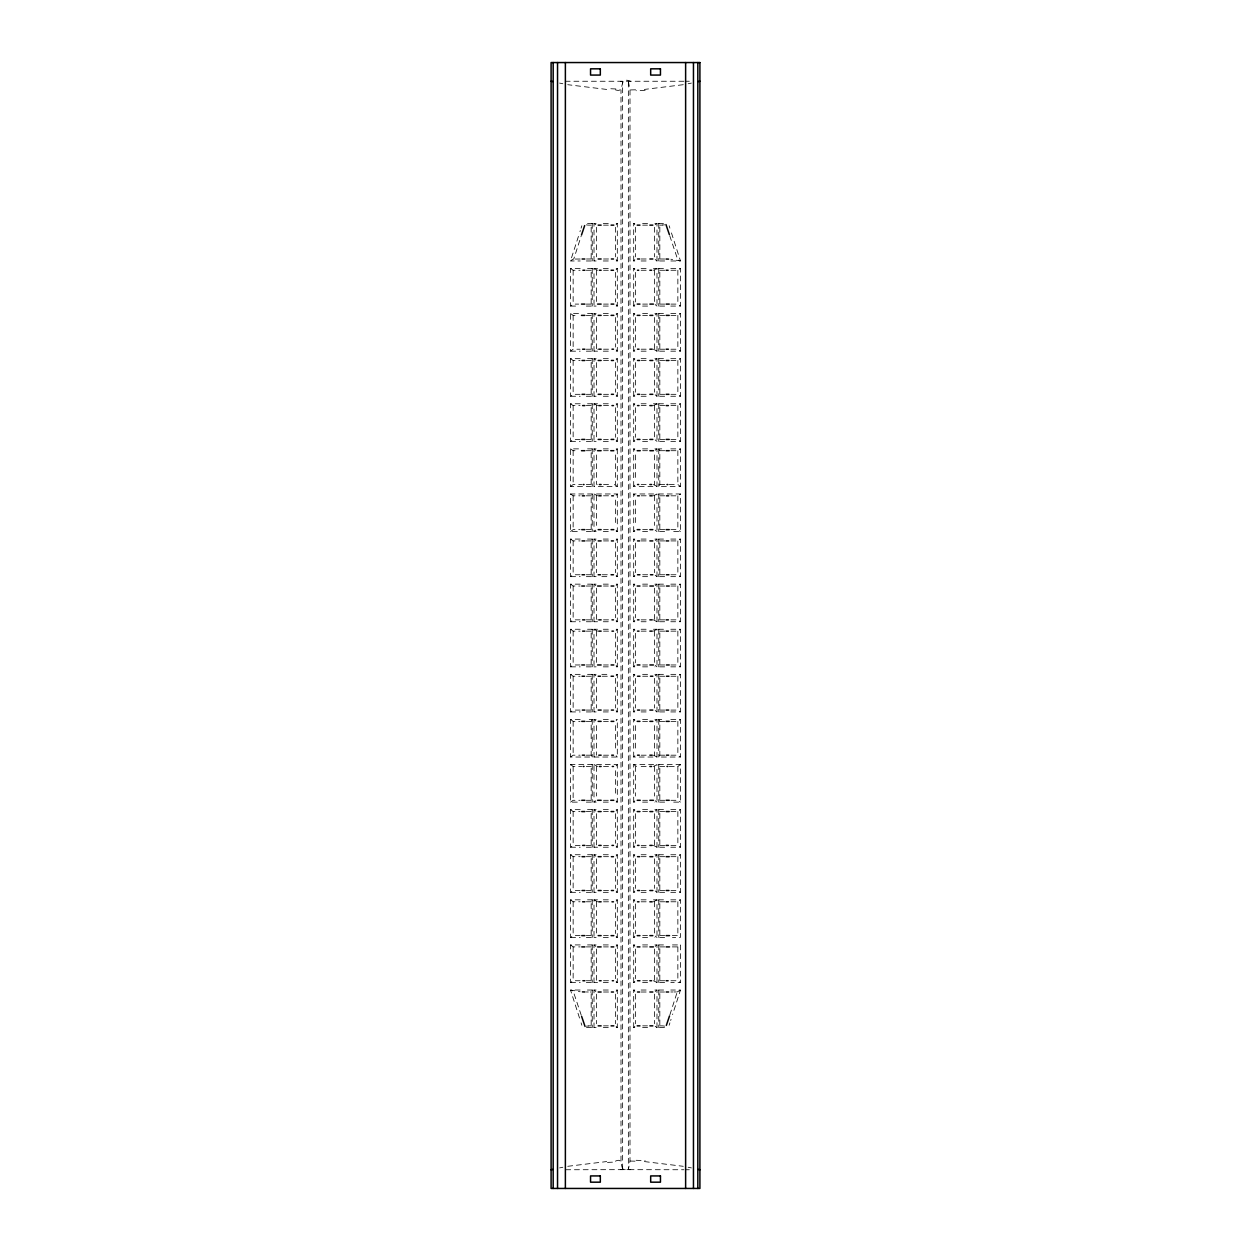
<?xml version="1.0" encoding="UTF-8"?>
<svg xmlns="http://www.w3.org/2000/svg" width="1251" height="1251" viewBox="0 0 1251 1251"><rect width="100%" height="100%" fill="white"/><g stroke="black" fill="none" stroke-linecap="round" stroke-linejoin="round"><path stroke-width="0.75" stroke-dasharray="5 3.75" d="M615.383 89.822C626.782 93.716 616.868 75.467 630.723 81.346M565.687 1169.748L628.362 1169.654L630.004 1161.053L630.004 89.947L628.362 81.346L625.672 81.393M578.431 236.392L570.581 260.74L573.818 258.863L581.136 236.142M579.948 231.685L580.323 230.497M581.09 228.135L581.84 225.774M669.864 1014.858L677.182 992.137L680.419 990.26L672.569 1014.608M669.16 1025.226L669.91 1022.865M670.677 1020.503L671.052 1019.315M664.656 260.974L658.761 260.974L659.824 258.988L659.824 225.149L658.761 223.397L664.516 223.397M586.484 1027.603L592.239 1027.603L591.176 1025.851L591.176 992.012L592.239 990.026L586.344 990.026M664.656 306.073L658.761 306.073L659.824 304.102L659.824 270.263L658.761 268.496L664.656 268.496M586.344 982.504L592.239 982.504L591.176 980.737L591.176 946.898L592.239 944.927L586.344 944.927M664.656 351.171L658.761 351.171L659.824 349.217L659.824 315.377L658.761 313.579L664.656 313.579M586.344 937.421L592.239 937.421L591.176 935.623L591.176 901.783L592.239 899.829L586.344 899.829M664.656 396.254L658.761 396.254L659.824 394.315L659.824 360.476L658.761 358.677L664.656 358.677M586.344 892.323L592.239 892.323L591.176 890.524L591.176 856.685L592.239 854.746L586.344 854.746M664.656 441.353L658.761 441.353L659.824 439.429L659.824 405.59L658.761 403.776L664.656 403.776M586.344 847.224L592.239 847.224L591.176 845.41L591.176 811.571L592.239 809.647L586.344 809.647M670.786 448.874L680.419 448.874L680.419 486.451L658.761 486.451L659.824 484.528L659.824 450.704L658.761 448.874L664.656 448.874M586.344 802.126L592.239 802.126L591.176 800.296L591.176 766.472L592.239 764.549L570.581 764.549L570.581 802.126L580.214 802.126M664.656 531.55L658.761 531.55L659.824 529.642L659.824 495.818L658.761 493.973L680.419 493.973L680.419 531.55L670.786 531.55M580.214 719.45L570.581 719.45L570.581 757.027L592.239 757.027L591.176 755.182L591.176 721.358L592.239 719.45L586.344 719.45M586.344 711.928L592.239 711.928L591.176 710.083L591.176 676.244L592.239 674.352L586.344 674.352M664.656 576.648L658.761 576.648L659.824 574.756L659.824 540.917L658.761 539.072L664.656 539.072M586.344 666.846L592.239 666.846L591.176 664.969L591.176 631.145L592.239 629.253L586.344 629.253M664.656 621.747L658.761 621.747L659.824 619.855L659.824 586.031L658.761 584.154L664.656 584.154M586.344 621.747L592.239 621.747L591.176 619.855L591.176 586.031L592.239 584.154L586.344 584.154M664.656 666.846L658.761 666.846L659.824 664.969L659.824 631.145L658.761 629.253L664.656 629.253M586.344 576.648L592.239 576.648L591.176 574.756L591.176 540.917L592.239 539.072L586.344 539.072M664.656 711.928L658.761 711.928L659.824 710.083L659.824 676.244L658.761 674.352L664.656 674.352M586.344 531.55L592.239 531.55L591.176 529.642L591.176 495.818L592.239 493.973L570.581 493.973L570.581 531.55L580.214 531.55M670.786 719.45L680.419 719.45L680.419 757.027L658.761 757.027L659.824 755.182L659.824 721.358L658.761 719.45L664.656 719.45M578.541 448.874L570.581 448.874L570.581 486.451L592.239 486.451L591.176 484.528L591.176 450.704L592.239 448.874L586.344 448.874M664.656 802.126L658.761 802.126L659.824 800.296L659.824 766.472L658.761 764.549L680.419 764.549L680.419 802.126L670.786 802.126M586.344 441.353L592.239 441.353L591.176 439.429L591.176 405.59L592.239 403.776L586.344 403.776M664.656 847.224L658.761 847.224L659.824 845.41L659.824 811.571L658.761 809.647L664.656 809.647M586.344 396.254L592.239 396.254L591.176 394.315L591.176 360.476L592.239 358.677L586.344 358.677M664.656 892.323L658.761 892.323L659.824 890.524L659.824 856.685L658.761 854.746L664.656 854.746M586.344 351.171L592.239 351.171L591.176 349.217L591.176 315.377L592.239 313.579L586.344 313.579M664.656 937.421L658.761 937.421L659.824 935.623L659.824 901.783L658.761 899.829L664.656 899.829M586.344 306.073L592.239 306.073L591.176 304.102L591.176 270.263L592.239 268.496L586.344 268.496M664.656 982.504L658.761 982.504L659.824 980.737L659.824 946.898L658.761 944.927L664.656 944.927M586.344 260.974L592.239 260.974L591.176 258.988L591.176 225.149L592.239 223.397L586.484 223.397M664.516 1027.603L658.761 1027.603L659.824 1025.851L659.824 992.012L658.761 990.026L664.656 990.026M634.804 260.974L633.694 260.974L634.836 259.614M616.164 991.386L617.306 990.026L616.196 990.026M634.804 306.073L633.694 306.073L634.836 304.712M616.164 946.288L617.306 944.927L616.196 944.927M634.804 351.171L633.694 351.171L634.836 349.811M616.164 901.189L617.306 899.829L616.196 899.829M634.804 396.254L633.694 396.254L634.836 394.925M616.164 856.075L617.306 854.746L616.196 854.746M634.804 441.353L633.694 441.353L634.836 440.024M616.164 810.976L617.306 809.647L616.196 809.647M654.883 448.874L656.994 448.874L656.994 486.451L633.694 486.451L634.836 485.138M616.164 765.862L617.306 764.549L594.006 764.549L594.006 802.126L596.117 802.126M634.804 531.55L633.694 531.55L634.836 530.236M616.164 720.764L617.306 719.45L616.196 719.45M634.804 576.648L633.694 576.648L634.836 575.351M616.164 675.649L617.306 674.352L616.196 674.352M616.164 630.551L617.306 629.253L616.196 629.253M634.804 621.747L633.694 621.747L634.836 620.449M616.164 585.437L617.306 584.154L616.196 584.154M634.804 666.846L633.694 666.846L634.836 665.563M616.164 540.338L617.306 539.072L616.196 539.072M634.804 711.928L633.694 711.928L634.836 710.662M616.164 495.24L617.306 493.973L594.006 493.973L594.006 531.55L596.117 531.55M654.883 719.45L656.994 719.45L656.994 757.027L633.694 757.027L634.836 755.76M616.164 450.125L617.306 448.874L616.196 448.874M634.804 802.126L633.694 802.126L634.836 800.875M616.164 405.027L617.306 403.776L616.196 403.776M634.804 847.224L633.694 847.224L634.836 845.973M616.164 359.913L617.306 358.677L616.196 358.677M634.804 892.323L633.694 892.323L634.836 891.087M616.164 314.814L617.306 313.579L616.196 313.579M634.804 937.421L633.694 937.421L634.836 936.186M616.164 269.7L617.306 268.496L616.196 268.496M634.804 982.504L633.694 982.504L634.836 981.3M616.164 224.601L617.306 223.397L616.196 223.397M634.804 1027.603L633.694 1027.603L634.836 1026.399M596.117 223.397L594.006 223.397L594.006 260.974L595.82 259.489M655.18 991.511L656.994 990.026L656.994 1027.603L654.883 1027.603M597.54 268.496L594.006 268.496L594.006 306.073L595.82 304.587M655.18 946.413L656.994 944.927L656.994 982.504L653.46 982.504M596.117 313.579L594.006 313.579L594.006 351.171L597.587 349.201M653.413 901.799L656.994 899.829L656.994 937.421L654.883 937.421M596.117 358.677L594.006 358.677L594.006 396.254L595.82 394.8M655.18 856.2L656.994 854.746L656.994 892.323L654.883 892.323M597.54 403.776L594.006 403.776L594.006 441.353L595.82 439.914M655.18 811.086L656.994 809.647L656.994 847.224L653.46 847.224M596.117 448.874L594.006 448.874L594.006 486.451L597.587 484.528M653.413 766.472L656.994 764.549L656.994 802.126L654.883 802.126M594.006 531.55L595.82 530.127M655.18 720.873L656.994 719.45M596.117 539.072L594.006 539.072L594.006 576.648L595.82 575.225M655.18 675.775L656.994 674.352L656.994 711.928L654.883 711.928M596.117 584.154L594.006 584.154L594.006 621.747L597.587 619.855M653.413 631.145L656.994 629.253L656.994 666.846L654.883 666.846M655.18 585.562L656.994 584.154L656.994 621.747L653.46 621.747M597.54 629.253L594.006 629.253L594.006 666.846L595.82 665.438M580.214 268.496L570.581 268.496L570.581 306.073L573.146 304.102L578.681 304.102M655.18 540.463L656.994 539.072L656.994 576.648L654.883 576.648M596.117 674.352L594.006 674.352L594.006 711.928L595.82 710.537M672.319 946.898L677.854 946.898L680.419 944.927L680.419 982.504L670.786 982.504M578.541 313.579L570.581 313.579L570.581 351.171L573.146 349.217L580.073 349.217M653.413 495.803L656.994 493.973L656.994 531.55L654.883 531.55M596.117 719.45L594.006 719.45L594.006 757.027L597.587 755.197M670.927 901.783L677.854 901.783L680.419 899.829L680.419 937.421L672.459 937.421M580.214 358.677L570.581 358.677L570.581 396.254L573.146 394.315L580.073 394.315M670.927 856.685L677.854 856.685L680.419 854.746L680.419 892.323L670.786 892.323M655.18 450.251L656.994 448.874M594.006 802.126L595.82 800.749M580.214 403.776L570.581 403.776L570.581 441.353L573.146 439.429L580.073 439.429M670.927 811.571L677.854 811.571L680.419 809.647L680.419 847.224L670.786 847.224M653.413 405.59L656.994 403.776L656.994 441.353L654.883 441.353M596.117 809.647L594.006 809.647L594.006 847.224L597.587 845.41M570.581 486.451L573.146 484.544L581.762 484.544M669.238 766.456L677.854 766.456L680.419 764.549M655.18 360.038L656.994 358.677L656.994 396.254L654.883 396.254M596.117 854.746L594.006 854.746L594.006 892.323L595.82 890.962M570.581 531.55L573.146 529.642L580.073 529.642M670.927 721.358L677.854 721.358L680.419 719.45M655.18 314.924L656.994 313.579L656.994 351.171L653.46 351.171M580.214 539.072L570.581 539.072L570.581 576.648L573.146 574.756L580.073 574.756M670.927 676.244L677.854 676.244L680.419 674.352L680.419 711.928L670.786 711.928M597.54 899.829L594.006 899.829L594.006 937.421L595.82 936.076M580.214 584.154L570.581 584.154L570.581 621.747L573.146 619.855L580.073 619.855M670.927 631.145L677.854 631.145L680.419 629.253L680.419 666.846L670.786 666.846M653.413 270.263L656.994 268.496L656.994 306.073L654.883 306.073M596.117 944.927L594.006 944.927L594.006 982.504L597.587 980.737M670.927 586.031L677.854 586.031L680.419 584.154L680.419 621.747L670.786 621.747M580.214 629.253L570.581 629.253L570.581 666.846L573.146 664.969L580.073 664.969M655.18 224.711L656.994 223.397L656.994 260.974L654.883 260.974M596.117 990.026L594.006 990.026L594.006 1027.603L595.82 1026.289M670.927 540.917L677.854 540.917L680.419 539.072L680.419 576.648L670.786 576.648M580.214 674.352L570.581 674.352L570.581 711.928L573.146 710.083L580.073 710.083M670.927 495.818L677.854 495.818L680.419 493.973M570.581 757.027L573.146 755.182L580.073 755.182M670.927 450.704L677.854 450.704L680.419 448.874M570.581 802.126L573.146 800.296L580.073 800.296M670.927 405.59L677.854 405.59L680.419 403.776L680.419 441.353L670.786 441.353M580.214 809.647L570.581 809.647L570.581 847.224L573.146 845.41L580.073 845.41M670.927 360.491L677.854 360.491L680.419 358.677L680.419 396.254L670.786 396.254M580.214 854.746L570.581 854.746L570.581 892.323L573.146 890.509L580.073 890.509M670.927 315.377L677.854 315.377L680.419 313.579L680.419 351.171L670.786 351.171M580.214 899.829L570.581 899.829L570.581 937.421L573.146 935.623L580.073 935.623M670.927 270.263L677.854 270.263L680.419 268.496L680.419 306.073L670.786 306.073M580.214 944.927L570.581 944.927L570.581 982.504L573.146 980.737L580.073 980.737M677.244 991.934L680.419 990.026L670.786 990.026M691.396 83.082L688.159 83.754M559.604 1167.918L562.841 1167.246M683.265 84.693L644.343 89.431M567.735 1166.307L606.657 1161.569M662.342 225.117L659.824 225.149M588.658 1025.883L591.176 1025.851M635.617 89.822L630.004 89.947M615.383 1161.178C624.562 1156.722 618.948 1170.436 625.328 1169.607M676.447 991.949L675.649 991.949M675.118 991.965L674.039 991.965M672.975 991.98L670.817 991.98M580.183 259.02L573.756 259.066L570.581 260.974L580.214 260.974M683.89 81.252L565.687 81.252M685.313 81.252L689.332 81.237M603.295 223.397L608.408 223.397M633.694 260.974L633.694 223.397L634.804 223.397M642.592 223.397L647.705 223.397M654.883 223.397L656.994 223.397M591.176 225.149L588.658 225.117A18.984 17.405 -86.8 0 1 586.359 224.867M603.529 225.149L608.33 225.149M642.67 225.149L647.471 225.149M586.469 258.988L591.176 258.988M603.529 258.988L609.847 258.988M641.153 258.988L647.471 258.988M659.824 258.988L664.656 259.02M594.006 260.974L596.117 260.974M603.295 260.974L609.878 260.974M616.196 260.974L617.306 260.974L617.306 223.397M641.122 260.974L647.705 260.974M670.864 260.974L680.419 260.974L670.864 259.223M603.295 268.496L608.408 268.496M633.694 306.073L633.694 268.496L634.804 268.496M641.122 268.496L647.705 268.496M653.46 268.496L656.994 268.496M670.786 268.496L680.419 268.496M570.581 268.496L573.146 270.263L580.073 270.263M586.297 270.263L591.176 270.263M594.006 268.496L597.587 270.263M603.529 270.263L608.33 270.263M641.153 270.263L647.471 270.263M659.824 270.263L664.703 270.263M586.297 304.102L591.176 304.102M603.529 304.102L608.33 304.102M642.67 304.102L647.471 304.102M659.824 304.102L664.703 304.102M670.927 304.102L677.854 304.102L680.419 306.073M570.581 306.073L578.541 306.073M594.006 306.073L596.117 306.073M603.295 306.073L608.408 306.073M616.196 306.073L617.306 306.073L617.306 268.496M642.592 306.073L647.705 306.073M603.295 313.579L608.408 313.579M633.694 351.171L633.694 313.579L634.804 313.579M642.592 313.579L647.705 313.579M654.883 313.579L656.994 313.579M670.786 313.579L680.419 313.579M570.581 313.579L573.146 315.377L578.681 315.377M586.297 315.377L591.176 315.377M603.529 315.377L608.33 315.361M642.67 315.361L647.471 315.377M659.824 315.377L664.703 315.377M586.297 349.217L591.176 349.217M603.529 349.201L609.847 349.201M641.153 349.201L647.471 349.201M653.413 349.201L656.994 351.171M659.824 349.217L664.703 349.217M670.927 349.217L677.854 349.217L680.419 351.171M570.581 351.171L580.214 351.171M594.006 351.171L597.54 351.171M603.295 351.171L609.878 351.171M616.196 351.171L617.306 351.171L617.306 313.579M641.122 351.171L647.705 351.171M603.295 358.677L609.878 358.677M633.694 396.254L633.694 358.677L634.804 358.677M641.122 358.677L647.705 358.677M654.883 358.677L656.994 358.677M670.786 358.677L680.419 358.677M570.581 358.677L573.146 360.491L580.073 360.491M586.297 360.491L591.176 360.476M603.529 360.476L609.847 360.476M641.153 360.476L647.471 360.476M659.824 360.476L664.703 360.491M586.297 394.315L591.176 394.315M603.529 394.315L609.847 394.315M641.153 394.315L647.471 394.315M659.824 394.315L664.703 394.315M670.927 394.315L677.854 394.315L680.419 396.254M570.581 396.254L580.214 396.254M594.006 396.254L596.117 396.254M603.295 396.254L609.878 396.254M616.196 396.254L617.306 396.254L617.306 358.677M641.122 396.254L647.705 396.254M603.295 403.776L609.878 403.776M633.694 441.353L633.694 403.776L634.804 403.776M641.122 403.776L647.705 403.776M653.46 403.776L656.994 403.776M670.786 403.776L680.419 403.776M570.581 403.776L573.146 405.59L580.073 405.59M586.297 405.59L591.176 405.59M594.006 403.776L597.587 405.59M603.529 405.59L609.847 405.59M641.153 405.59L647.471 405.59M659.824 405.59L664.703 405.59M586.297 439.429L591.176 439.429M603.529 439.429L608.33 439.429M642.67 439.429L647.471 439.429M659.824 439.429L664.703 439.429M670.927 439.429L677.854 439.429L680.419 441.353M570.581 441.353L580.214 441.353M594.006 441.353L596.117 441.353M603.295 441.353L608.408 441.353M616.196 441.353L617.306 441.353L617.306 403.776M642.592 441.353L647.705 441.353M603.295 448.874L608.408 448.874M633.694 486.451L633.694 448.874L634.804 448.874M642.592 448.874L647.705 448.874M570.581 448.874L573.146 450.704L578.681 450.704M586.297 450.704L591.176 450.704M603.529 450.704L608.33 450.704M642.67 450.704L647.471 450.704M659.824 450.704L664.703 450.704M586.297 484.544L591.176 484.528M603.529 484.528L609.847 484.528M614.413 484.528L617.306 486.451L594.006 486.451M641.153 484.528L647.471 484.528M653.413 484.528L656.994 486.451M659.824 484.528L664.703 484.544M669.238 484.544L677.854 484.544L680.419 486.451M633.694 531.55L633.694 493.973L656.994 493.973M570.581 493.973L573.146 495.818L580.073 495.818M586.297 495.818L591.176 495.818M594.006 493.973L597.587 495.803M603.529 495.803L609.847 495.803M641.153 495.803L647.471 495.803M659.824 495.818L664.703 495.818M586.297 529.642L591.176 529.642M603.529 529.642L608.33 529.642M642.67 529.642L647.471 529.642M659.824 529.642L664.703 529.642M670.927 529.642L677.854 529.642L680.419 531.55M603.295 531.55L608.408 531.55M616.196 531.55L617.306 531.55L617.306 493.973M642.592 531.55L647.705 531.55M603.295 539.072L609.878 539.072M633.694 576.648L633.694 539.072L634.804 539.072M641.122 539.072L647.705 539.072M654.883 539.072L656.994 539.072M670.786 539.072L680.419 539.072M570.581 539.072L573.146 540.917L580.073 540.917M586.297 540.917L591.176 540.917M603.529 540.917L609.847 540.917M641.153 540.917L647.471 540.917M659.824 540.917L664.703 540.917M586.297 574.756L591.176 574.756M602.325 574.756L608.33 574.756M642.67 574.756L648.675 574.756M659.824 574.756L664.703 574.756M670.927 574.756L677.854 574.756L680.419 576.648M570.581 576.648L580.214 576.648M594.006 576.648L596.117 576.648M601.84 576.648L608.408 576.648M616.196 576.648L617.306 576.648L617.306 539.072M642.592 576.648L649.16 576.648M603.295 584.154L608.408 584.154M633.694 621.747L633.694 584.154L634.804 584.154M642.592 584.154L647.705 584.154M654.883 584.154L656.994 584.154M670.786 584.154L680.419 584.154M570.581 584.154L573.146 586.031L580.073 586.031M586.297 586.031L591.176 586.031M603.529 586.031L608.33 586.031M642.67 586.031L647.471 586.031M659.824 586.031L664.703 586.031M586.297 619.855L591.176 619.855M603.529 619.855L609.847 619.855M641.153 619.855L647.471 619.855M653.413 619.855L656.994 621.747M659.824 619.855L664.703 619.855M670.927 619.855L677.854 619.855L680.419 621.747M570.581 621.747L580.214 621.747M594.006 621.747L597.54 621.747M603.295 621.747L609.878 621.747M616.196 621.747L617.306 621.747L617.306 584.154M641.122 621.747L647.705 621.747M603.295 629.253L609.878 629.253M633.694 666.846L633.694 629.253L634.804 629.253M641.122 629.253L647.705 629.253M653.46 629.253L656.994 629.253M670.786 629.253L680.419 629.253M570.581 629.253L573.146 631.145L580.073 631.145M586.297 631.145L591.176 631.145M594.006 629.253L597.587 631.145M603.529 631.145L609.847 631.145M641.153 631.145L647.471 631.145M659.824 631.145L664.703 631.145M586.297 664.969L591.176 664.969M603.529 664.969L608.33 664.969M642.67 664.969L647.471 664.969M659.824 664.969L664.703 664.969M670.927 664.969L677.854 664.969L680.419 666.846M570.581 666.846L580.214 666.846M594.006 666.846L596.117 666.846M603.295 666.846L608.408 666.846M616.196 666.846L617.306 666.846L617.306 629.253M642.592 666.846L647.705 666.846M601.84 674.352L608.408 674.352M633.694 711.928L633.694 674.352L634.804 674.352M642.592 674.352L649.16 674.352M654.883 674.352L656.994 674.352M670.786 674.352L680.419 674.352M570.581 674.352L573.146 676.244L580.073 676.244M586.297 676.244L591.176 676.244M602.325 676.244L608.33 676.244M642.67 676.244L648.675 676.244M659.824 676.244L664.703 676.244M586.297 710.083L591.176 710.083M603.529 710.083L609.847 710.083M641.153 710.083L647.471 710.083M659.824 710.083L664.703 710.083M670.927 710.083L677.854 710.083L680.419 711.928M570.581 711.928L580.214 711.928M594.006 711.928L596.117 711.928M603.295 711.928L609.878 711.928M616.196 711.928L617.306 711.928L617.306 674.352M641.122 711.928L647.705 711.928M603.295 719.45L608.408 719.45M633.694 757.027L633.694 719.45L634.804 719.45M642.592 719.45L647.705 719.45M570.581 719.45L573.146 721.358L580.073 721.358M586.297 721.358L591.176 721.358M603.529 721.358L608.33 721.358M642.67 721.358L647.471 721.358M659.824 721.358L664.703 721.358M586.297 755.182L591.176 755.182M603.529 755.197L609.847 755.197M641.153 755.197L647.471 755.197M653.413 755.197L656.994 757.027M659.824 755.182L664.703 755.182M670.927 755.182L677.854 755.182L680.419 757.027M594.006 757.027L617.306 757.027L617.306 719.45M633.694 802.126L633.694 764.549L656.994 764.549M570.581 764.549L573.146 766.456L581.762 766.456M586.297 766.456L591.176 766.472M594.006 764.549L597.587 766.472M603.529 766.472L609.847 766.472M633.694 764.549L636.587 766.472M641.153 766.472L647.471 766.472M659.824 766.472L664.703 766.456M586.297 800.296L591.176 800.296M603.529 800.296L608.33 800.296M642.67 800.296L647.471 800.296M659.824 800.296L664.703 800.296M670.927 800.296L677.854 800.296L680.419 802.126M603.295 802.126L608.408 802.126M616.196 802.126L617.306 802.126L617.306 764.549M642.592 802.126L647.705 802.126M603.295 809.647L608.408 809.647M633.694 847.224L633.694 809.647L634.804 809.647M642.592 809.647L647.705 809.647M654.883 809.647L656.994 809.647M670.786 809.647L680.419 809.647M570.581 809.647L573.146 811.571L580.073 811.571M586.297 811.571L591.176 811.571M603.529 811.571L608.33 811.571M642.67 811.571L647.471 811.571M659.824 811.571L664.703 811.571M586.297 845.41L591.176 845.41M603.529 845.41L609.847 845.41M641.153 845.41L647.471 845.41M653.413 845.41L656.994 847.224M659.824 845.41L664.703 845.41M670.927 845.41L677.854 845.41L680.419 847.224M570.581 847.224L580.214 847.224M594.006 847.224L597.54 847.224M603.295 847.224L609.878 847.224M616.196 847.224L617.306 847.224L617.306 809.647M641.122 847.224L647.705 847.224M603.295 854.746L609.878 854.746M633.694 892.323L633.694 854.746L634.804 854.746M641.122 854.746L647.705 854.746M654.883 854.746L656.994 854.746M670.786 854.746L680.419 854.746M570.581 854.746L573.146 856.685L580.073 856.685M586.297 856.685L591.176 856.685M603.529 856.685L609.847 856.685M641.153 856.685L647.471 856.685M659.824 856.685L664.703 856.685M586.297 890.509L591.176 890.524M603.529 890.524L609.847 890.524M641.153 890.524L647.471 890.524M659.824 890.524L664.703 890.509M670.927 890.509L677.854 890.509L680.419 892.323M570.581 892.323L580.214 892.323M594.006 892.323L596.117 892.323M603.295 892.323L609.878 892.323M616.196 892.323L617.306 892.323L617.306 854.746M641.122 892.323L647.705 892.323M603.295 899.829L609.878 899.829M633.694 937.421L633.694 899.829L634.804 899.829M641.122 899.829L647.705 899.829M653.46 899.829L656.994 899.829M670.786 899.829L680.419 899.829M570.581 899.829L573.146 901.783L580.073 901.783M586.297 901.783L591.176 901.783M594.006 899.829L597.587 901.799M603.529 901.799L609.847 901.799M641.153 901.799L647.471 901.799M659.824 901.783L664.703 901.783M586.297 935.623L591.176 935.623M603.529 935.623L608.33 935.639M642.67 935.639L647.471 935.623M659.824 935.623L664.703 935.623M672.319 935.623L677.854 935.623L680.419 937.421M570.581 937.421L580.214 937.421M594.006 937.421L596.117 937.421M603.295 937.421L608.408 937.421M616.196 937.421L617.306 937.421L617.306 899.829M642.592 937.421L647.705 937.421M603.295 944.927L608.408 944.927M633.694 982.504L633.694 944.927L634.804 944.927M642.592 944.927L647.705 944.927M654.883 944.927L656.994 944.927M672.459 944.927L680.419 944.927M570.581 944.927L573.146 946.898L580.073 946.898M586.297 946.898L591.176 946.898M603.529 946.898L608.33 946.898M642.67 946.898L647.471 946.898M659.824 946.898L664.703 946.898M586.297 980.737L591.176 980.737M603.529 980.737L609.847 980.737M642.67 980.737L647.471 980.737M653.413 980.737L656.994 982.504M659.824 980.737L664.703 980.737M670.927 980.737L677.854 980.737L680.419 982.504M570.581 982.504L580.214 982.504M594.006 982.504L597.54 982.504M603.295 982.504L609.878 982.504M616.196 982.504L617.306 982.504L617.306 944.927M642.592 982.504L647.705 982.504M580.136 990.026L570.581 990.026L580.136 991.777M603.295 990.026L609.878 990.026M633.694 1027.603L633.694 990.026L634.804 990.026M641.122 990.026L647.705 990.026M654.883 990.026L656.994 990.026M590.316 992.012L591.176 992.012M603.529 992.012L609.847 992.012M641.153 992.012L647.471 992.012M659.824 992.012L664.531 992.012M603.529 1025.851L608.33 1025.851M642.67 1025.851L647.471 1025.851M659.824 1025.851L662.342 1025.883A18.984 17.405 -86.8 0 1 664.641 1026.133M594.006 1027.603L596.117 1027.603M603.295 1027.603L608.408 1027.603M616.196 1027.603L617.306 1027.603L617.306 990.026M642.592 1027.603L647.705 1027.603M620.277 1169.654L683.89 1169.748M620.277 81.346L622.638 81.346L622.638 1169.654M630.723 1169.654L628.362 1169.654L628.362 81.346M685.313 1169.748L689.332 1169.763M588.33 991.996L586.344 991.98M630.004 1161.053L635.617 1161.178M606.657 89.431L567.735 84.693M644.343 1161.569L683.265 1166.307M562.841 83.754L559.604 83.082M688.159 1167.246L691.396 1167.918M594.006 223.397L595.82 224.711M655.18 1026.289L656.994 1027.603M594.006 313.579L595.82 314.924M655.18 936.076L656.994 937.421M594.006 358.677L595.82 360.038M655.18 890.962L656.994 892.323M594.006 448.874L595.82 450.251M655.18 800.749L656.994 802.126M594.006 539.072L595.82 540.463M655.18 710.537L656.994 711.928M594.006 584.154L595.82 585.562M655.18 665.438L656.994 666.846M655.18 575.225L656.994 576.648M594.006 674.352L595.82 675.775M655.18 530.127L656.994 531.55M594.006 719.45L595.82 720.873M655.18 439.914L656.994 441.353M594.006 809.647L595.82 811.086M655.18 394.8L656.994 396.254M594.006 854.746L595.82 856.2M655.18 304.587L656.994 306.073M594.006 944.927L595.82 946.413M655.18 259.489L656.994 260.974M594.006 990.026L595.82 991.511M633.694 223.397L634.836 224.601M616.164 1026.399L617.306 1027.603M633.694 268.496L634.836 269.7M616.164 981.3L617.306 982.504M633.694 313.579L634.836 314.814M616.164 936.186L617.306 937.421M633.694 358.677L634.836 359.913M616.164 891.087L617.306 892.323M633.694 403.776L634.836 405.027M616.164 845.973L617.306 847.224M633.694 448.874L634.836 450.125M616.164 800.875L617.306 802.126M633.694 493.973L634.836 495.24M616.164 755.76L617.306 757.027M633.694 539.072L634.836 540.338M616.164 710.662L617.306 711.928M633.694 584.154L634.836 585.437M616.164 665.563L617.306 666.846M633.694 629.253L634.836 630.551M616.164 620.449L617.306 621.747M616.164 575.351L617.306 576.648M633.694 674.352L634.836 675.649M616.164 530.236L617.306 531.55M633.694 719.45L634.836 720.764M616.164 440.024L617.306 441.353M633.694 809.647L634.836 810.976M616.164 394.925L617.306 396.254M633.694 854.746L634.836 856.075M616.164 349.811L617.306 351.171M633.694 899.829L634.836 901.189M616.164 304.712L617.306 306.073M633.694 944.927L634.836 946.288M616.164 259.614L617.306 260.974M633.694 990.026L634.836 991.386M669.738 235.704L677.854 260.005L680.419 260.74L670.677 230.497M581.262 1015.296L573.146 990.995L570.581 990.26L580.323 1020.503M669.16 225.774L669.91 228.135M581.09 1022.865L581.84 1025.226M620.996 1161.053L620.996 89.947M677.854 270.263L677.854 304.102M677.854 315.377L677.854 349.217M677.854 360.491L677.854 394.315M677.854 405.59L677.854 439.429M677.854 450.704L677.854 484.544M677.854 495.818L677.854 529.642M677.854 540.917L677.854 574.756M677.854 586.031L677.854 619.855M677.854 631.145L677.854 664.969M677.854 676.244L677.854 710.083M677.854 721.358L677.854 755.182M677.854 766.456L677.854 800.296M677.854 811.571L677.854 845.41M677.854 856.685L677.854 890.509M677.854 901.783L677.854 935.623M677.854 946.898L677.854 980.737M658.761 223.397L658.761 260.974M658.761 268.496L658.761 306.073M658.761 313.579L658.761 351.171M658.761 358.677L658.761 396.254M658.761 403.776L658.761 441.353M658.761 448.874L658.761 486.451M658.761 493.973L658.761 531.55M658.761 539.072L658.761 576.648M658.761 584.154L658.761 621.747M658.761 629.253L658.761 666.846M658.761 674.352L658.761 711.928M658.761 719.45L658.761 757.027M658.761 764.549L658.761 802.126M658.761 809.647L658.761 847.224M658.761 854.746L658.761 892.323M658.761 899.829L658.761 937.421M658.761 944.927L658.761 982.504M658.761 990.026L658.761 1027.603M654.586 227.26L654.586 256.877M654.586 270.263L654.586 301.991M654.586 317.488L654.586 349.201M654.586 362.602L654.586 392.204M654.586 405.59L654.586 437.318M654.586 454.926L654.586 484.528M654.586 495.803L654.586 525.42M654.586 543.028L654.586 572.645M654.586 588.142L654.586 619.855M654.586 631.145L654.586 662.858M654.586 678.355L654.586 707.972M654.586 725.58L654.586 755.197M654.586 766.472L654.586 796.074M654.586 813.682L654.586 845.41M654.586 858.796L654.586 888.398M654.586 901.799L654.586 933.512M654.586 949.009L654.586 980.737M654.586 994.123L654.586 1023.74M635.367 227.26L635.367 256.877M635.367 272.374L635.367 301.976M635.367 317.488L635.367 347.09M635.367 362.587L635.367 392.204M635.367 407.701L635.367 437.303M635.367 454.926L635.367 480.306M635.367 500.04L635.367 525.42M635.367 543.028L635.367 572.645M635.367 588.142L635.367 617.744M635.367 633.256L635.367 662.858M635.367 678.355L635.367 707.972M635.367 725.58L635.367 750.96M635.367 766.472L635.367 796.074M635.367 813.697L635.367 843.299M635.367 858.796L635.367 888.413M635.367 903.91L635.367 933.512M635.367 949.024L635.367 978.626M635.367 994.123L635.367 1023.74M617.306 448.874L617.306 486.451M615.633 227.26L615.633 256.877M615.633 272.374L615.633 301.976M615.633 317.488L615.633 347.09M615.633 362.587L615.633 392.204M615.633 407.701L615.633 437.303M615.633 454.926L615.633 484.528M615.633 500.04L615.633 525.42M615.633 543.028L615.633 572.645M615.633 588.142L615.633 617.744M615.633 633.256L615.633 662.858M615.633 678.355L615.633 707.972M615.633 725.58L615.633 750.96M615.633 770.694L615.633 796.074M615.633 813.697L615.633 843.299M615.633 858.796L615.633 888.413M615.633 903.91L615.633 933.512M615.633 949.024L615.633 978.626M615.633 994.123L615.633 1023.74M596.414 227.26L596.414 256.877M596.414 270.263L596.414 301.991M596.414 317.488L596.414 349.201M596.414 362.602L596.414 392.204M596.414 405.59L596.414 437.318M596.414 454.926L596.414 484.528M596.414 495.803L596.414 525.42M596.414 543.028L596.414 572.645M596.414 588.142L596.414 619.855M596.414 631.145L596.414 662.858M596.414 678.355L596.414 707.972M596.414 725.58L596.414 755.197M596.414 766.472L596.414 796.074M596.414 813.682L596.414 845.41M596.414 858.796L596.414 888.398M596.414 901.799L596.414 933.512M596.414 949.009L596.414 980.737M596.414 994.123L596.414 1023.74M592.239 223.397L592.239 260.974M592.239 268.496L592.239 306.073M592.239 313.579L592.239 351.171M592.239 358.677L592.239 396.254M592.239 403.776L592.239 441.353M592.239 448.874L592.239 486.451M592.239 493.973L592.239 531.55M592.239 539.072L592.239 576.648M592.239 584.154L592.239 621.747M592.239 629.253L592.239 666.846M592.239 674.352L592.239 711.928M592.239 719.45L592.239 757.027M592.239 764.549L592.239 802.126M592.239 809.647L592.239 847.224M592.239 854.746L592.239 892.323M592.239 899.829L592.239 937.421M592.239 944.927L592.239 982.504M592.239 990.026L592.239 1027.603M573.146 270.263L573.146 304.102M573.146 315.377L573.146 349.217M573.146 360.491L573.146 394.315M573.146 405.59L573.146 439.429M573.146 450.704L573.146 484.544M573.146 495.818L573.146 529.642M573.146 540.917L573.146 574.756M573.146 586.031L573.146 619.855M573.146 631.145L573.146 664.969M573.146 676.244L573.146 710.083M573.146 721.358L573.146 755.182M573.146 766.456L573.146 800.296M573.146 811.571L573.146 845.41M573.146 856.685L573.146 890.509M573.146 901.783L573.146 935.623M573.146 946.898L573.146 980.737M664.641 224.836A18.984 17.342 70.1 0 1 662.326 224.977M586.359 1026.164A18.984 17.342 70.1 0 1 588.674 1026.023M636.071 1160.287A85.944 22.987 -0.3 0 1 645.141 1160.709M607.454 1162.414A85.944 21.22 0.1 0 1 615.836 1162.054M645.141 90.291A85.944 22.987 0.3 0 1 636.071 90.713M615.836 88.946A85.944 21.22 -0.1 0 1 607.454 88.586"/><path stroke-width="1.5" d="M581.48 235.047L584.67 225.571M669.52 1015.953L666.33 1025.429M699.903 81.19L698.324 81.565M551.097 1169.81L552.676 1169.435M582.09 259.004L584.811 259.004M668.644 991.996L666.189 991.996M598.181 225.149L601.137 225.149M611.067 225.149L613.803 225.149M637.197 225.149L639.933 225.149M649.863 225.149L652.819 225.149M598.181 258.988L601.137 258.988M611.364 258.988L613.49 258.988M637.51 258.988L639.636 258.988M649.863 258.988L652.819 258.988M582.888 270.263L584.874 270.263M599.37 270.263L601.137 270.263M611.067 270.263L613.49 270.263M637.51 270.263L638.714 270.263M649.863 270.263L651.63 270.263M666.126 270.263L668.112 270.263M581.48 304.102L584.874 304.102M597.587 304.102L601.137 304.102M611.067 304.102L613.803 304.102M637.197 304.102L639.933 304.102M649.863 304.102L653.413 304.102M666.126 304.102L669.238 304.102M581.48 315.377L584.874 315.377M598.181 315.377L601.137 315.377M611.067 315.361L613.803 315.361M637.197 315.361L639.933 315.361M649.863 315.377L652.819 315.377M666.126 315.377L669.238 315.377M582.606 349.217L584.874 349.217M598.776 349.201L601.137 349.201M611.974 349.201L613.49 349.201M637.51 349.201L639.026 349.201M649.863 349.201L652.224 349.201M666.126 349.217L668.394 349.217M582.043 360.491L584.874 360.491M598.181 360.476L601.137 360.476M611.364 360.476L613.49 360.476M637.51 360.476L639.636 360.476M649.863 360.476L652.819 360.476M666.126 360.491L668.957 360.491M582.043 394.315L584.874 394.315M598.181 394.315L601.137 394.315M611.364 394.315L613.49 394.315M637.51 394.315L639.636 394.315M649.863 394.315L652.819 394.315M666.126 394.315L668.957 394.315M582.606 405.59L584.874 405.59M598.776 405.59L601.137 405.59M611.974 405.59L613.49 405.59M637.51 405.59L639.026 405.59M649.863 405.59L652.224 405.59M666.126 405.59L668.394 405.59M581.762 439.429L584.874 439.429M598.181 439.429L601.137 439.429M611.067 439.429L613.803 439.429M637.197 439.429L639.933 439.429M649.863 439.429L652.819 439.429M666.126 439.429L669.238 439.429M581.48 450.704L584.874 450.704M597.587 450.704L601.137 450.704M610.754 450.704L613.803 450.704M637.197 450.704L640.246 450.704M649.863 450.704L653.413 450.704M666.126 450.704L669.238 450.704M583.169 484.544L584.029 484.544M599.37 484.528L601.137 484.528M637.51 484.528L638.714 484.528M649.863 484.528L651.63 484.528M666.971 484.544L667.831 484.544M582.325 495.818L584.592 495.818M598.776 495.803L601.137 495.803M611.676 495.803L613.49 495.803M637.51 495.803L639.324 495.803M649.863 495.803L652.224 495.803M666.408 495.818L668.675 495.818M581.762 529.642L584.874 529.642M598.181 529.642L601.137 529.642M611.067 529.642L613.803 529.642M637.197 529.642L639.933 529.642M649.863 529.642L652.819 529.642M666.126 529.642L669.238 529.642M582.043 540.917L584.874 540.917M598.181 540.917L601.137 540.917M611.364 540.917L613.49 540.917M637.51 540.917L639.636 540.917M649.863 540.917L652.819 540.917M666.126 540.917L668.675 540.917M582.043 574.756L584.592 574.756M598.181 574.756L600.543 574.756M611.067 574.756L613.49 574.756M637.51 574.756L639.933 574.756M650.457 574.756L652.819 574.756M666.408 574.756L668.957 574.756M581.762 586.031L584.592 586.031M597.587 586.031L601.137 586.031M611.067 586.031L613.803 586.031M637.197 586.031L639.933 586.031M649.863 586.031L653.413 586.031M666.408 586.031L669.238 586.031M582.606 619.855L584.874 619.855M598.776 619.855L601.137 619.855M611.974 619.855L613.49 619.855M637.51 619.855L639.026 619.855M649.863 619.855L652.224 619.855M666.126 619.855L668.394 619.855M582.606 631.145L584.874 631.145M598.776 631.145L601.137 631.145M611.974 631.145L613.49 631.145M637.51 631.145L639.026 631.145M649.863 631.145L652.224 631.145M666.126 631.145L668.394 631.145M581.762 664.969L584.592 664.969M597.587 664.969L601.137 664.969M611.067 664.969L613.803 664.969M637.197 664.969L639.933 664.969M649.863 664.969L653.413 664.969M666.408 664.969L669.238 664.969M582.043 676.244L584.592 676.244M598.181 676.244L600.543 676.244M611.067 676.244L613.49 676.244M637.51 676.244L639.933 676.244M650.457 676.244L652.819 676.244M666.408 676.244L668.957 676.244M582.325 710.083L584.874 710.083M598.181 710.083L601.137 710.083M611.364 710.083L613.49 710.083M637.51 710.083L639.636 710.083M649.863 710.083L652.819 710.083M666.126 710.083L668.675 710.083M581.762 721.358L584.874 721.358M598.181 721.358L601.137 721.358M611.067 721.358L613.803 721.358M637.197 721.358L639.933 721.358M649.863 721.358L652.819 721.358M666.126 721.358L669.238 721.358M582.325 755.182L584.592 755.182M598.776 755.197L601.137 755.197M611.676 755.197L613.49 755.197M637.51 755.197L639.324 755.197M649.863 755.197L652.224 755.197M666.408 755.182L668.675 755.182M583.169 766.456L584.029 766.456M599.37 766.472L601.137 766.472M612.286 766.472L613.49 766.472M649.863 766.472L651.63 766.472M666.971 766.456L667.831 766.456M581.762 800.296L584.874 800.296M597.587 800.296L601.137 800.296M610.754 800.296L613.803 800.296M637.197 800.296L640.246 800.296M649.863 800.296L653.413 800.296M666.126 800.296L669.238 800.296M581.762 811.571L584.874 811.571M598.181 811.571L601.137 811.571M611.067 811.571L613.803 811.571M637.197 811.571L639.933 811.571M649.863 811.571L652.819 811.571M666.126 811.571L669.238 811.571M582.606 845.41L584.874 845.41M598.776 845.41L601.137 845.41M611.974 845.41L613.49 845.41M637.51 845.41L639.026 845.41M649.863 845.41L652.224 845.41M666.126 845.41L668.394 845.41M582.043 856.685L584.874 856.685M598.181 856.685L601.137 856.685M611.364 856.685L613.49 856.685M637.51 856.685L639.636 856.685M649.863 856.685L652.819 856.685M666.126 856.685L669.238 856.685M582.043 890.509L584.874 890.509M598.181 890.524L601.137 890.524M611.364 890.524L613.49 890.524M637.51 890.524L639.636 890.524M649.863 890.524L652.819 890.524M666.126 890.509L668.957 890.509M582.606 901.783L584.874 901.783M598.776 901.799L601.137 901.799M611.974 901.799L613.49 901.799M637.51 901.799L639.026 901.799M649.863 901.799L652.224 901.799M666.126 901.783L668.394 901.783M581.762 935.623L584.874 935.623M598.181 935.623L601.137 935.623M611.067 935.639L613.803 935.639M637.197 935.639L639.933 935.639M649.863 935.623L652.819 935.623M666.126 935.623L669.52 935.623M581.762 946.898L584.874 946.898M597.587 946.898L601.137 946.898M611.067 946.898L613.803 946.898M637.197 946.898L639.933 946.898M649.863 946.898L653.413 946.898M666.126 946.898L669.52 946.898M582.888 980.737L584.874 980.737M599.37 980.737L601.137 980.737M612.286 980.737L613.49 980.737M637.51 980.737L639.933 980.737M649.863 980.737L651.63 980.737M666.126 980.737L668.112 980.737M598.181 992.012L601.137 992.012M611.364 992.012L613.49 992.012M637.51 992.012L639.636 992.012M649.863 992.012L652.819 992.012M598.181 1025.851L601.137 1025.851M611.067 1025.851L613.803 1025.851M637.197 1025.851L639.933 1025.851M649.863 1025.851L652.819 1025.851M666.064 259.035L668.581 259.113M584.936 991.965L582.419 991.887M552.676 81.565L551.097 81.19M698.324 1169.435L699.903 1169.81M665.97 224.554L669.363 234.562M585.03 1026.446L581.637 1016.438M697.823 62.55L697.823 1188.45M693.461 62.55L693.461 1188.45M685.626 62.55L685.626 1188.45M565.374 62.55L565.374 1188.45M557.539 62.55L557.539 1188.45M553.177 62.55L553.177 1188.45M699.903 62.55L551.097 62.55L551.097 1188.45L699.903 1188.45L699.903 62.55M600.324 68.821L590.55 68.821L590.55 75.076L600.324 75.076L600.324 68.821M660.45 68.821L650.676 68.821L650.676 75.076L660.45 75.076L660.45 68.821M600.324 1175.924L590.55 1175.924L590.55 1182.179L600.324 1182.179L600.324 1175.924M660.45 1175.924L650.676 1175.924L650.676 1182.179L660.45 1182.179L660.45 1175.924"/></g></svg>
